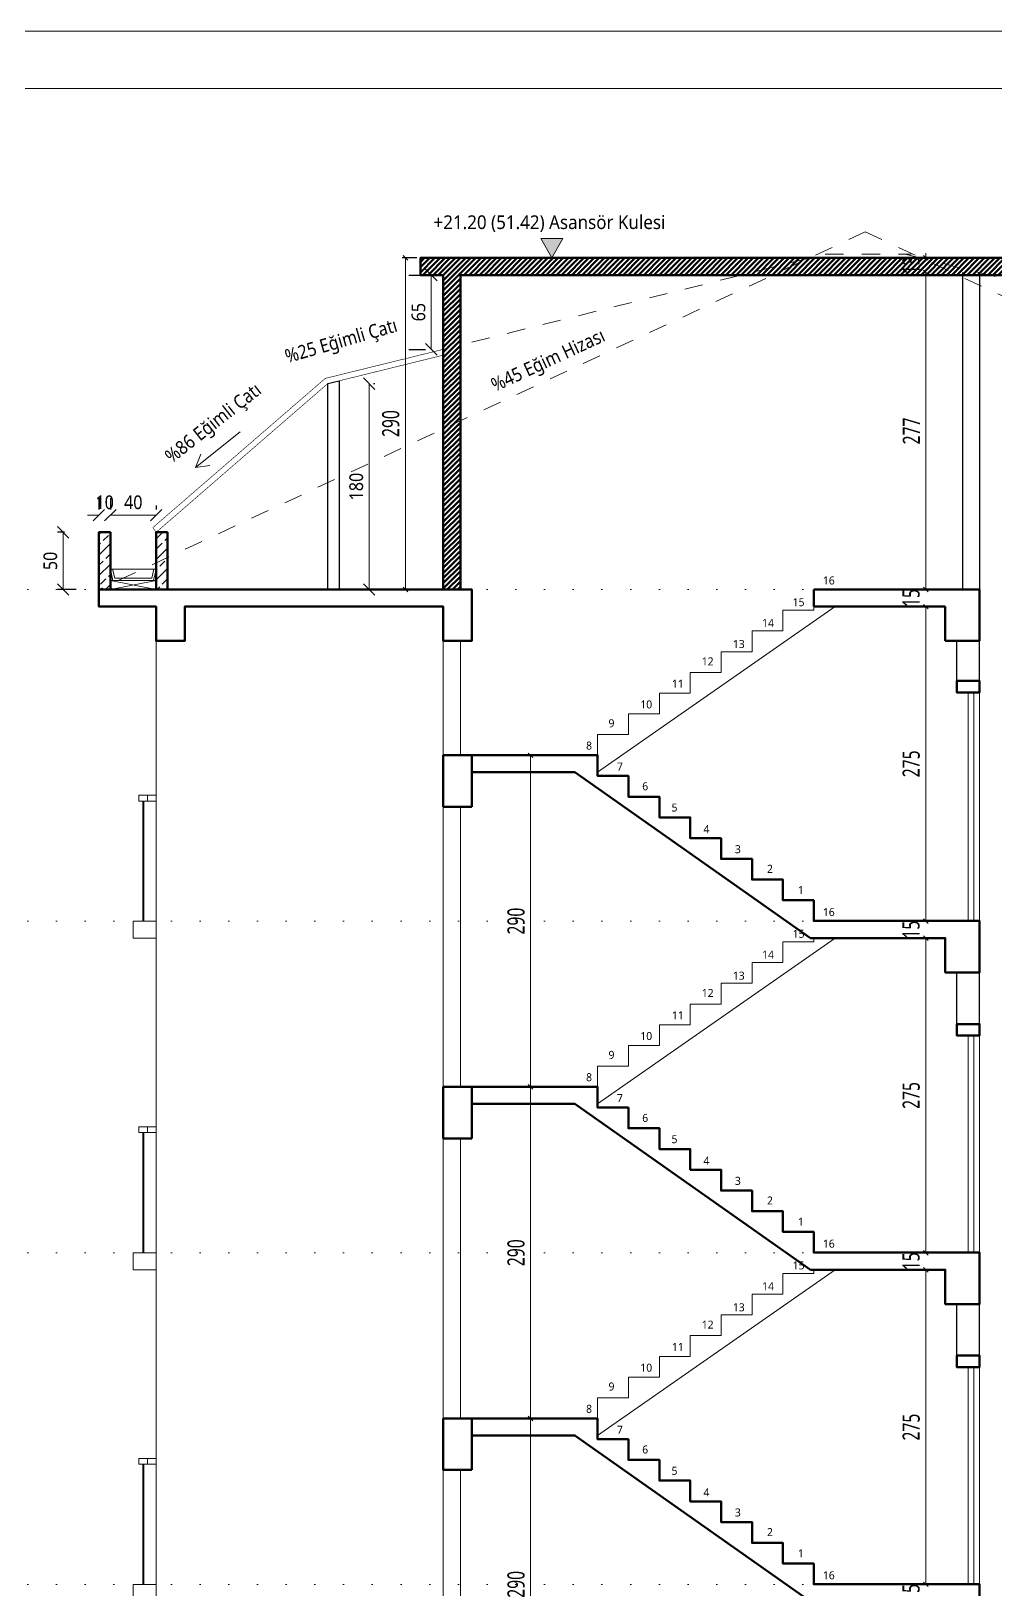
# Model space of a CAD drawing. Header units: metres. Extents: x 14968 to 56958, y -40276 to -31129.
# Drawn here: x 41961 to 42804, y -35839 to -34476 of the extents above; entities that cross this region are included whole.
import ezdxf
from ezdxf.enums import TextEntityAlignment as Align

# ---------------------------------------------------------------- set-up
doc = ezdxf.new("R2010")
doc.units = ezdxf.units.M
doc.linetypes.add('DOT', pattern=[0.25, 0, -0.25])
doc.linetypes.add('JIS_02_1.2', pattern=[64.008, 32.004, -32.004])
doc.layers.get('0').update_dxf_attribs({"lineweight": 13})
doc.layers.get('Defpoints').update_dxf_attribs({"lineweight": 9})
for name, color, linetype, lineweight in [('A ANTET', 7, 'Continuous', 13), ('A DUVAR', 7, 'Continuous', 25), ('A KAPI', 11, 'Continuous', 13), ('A KESİT BETONARME', 1, 'Continuous', 50), ('A KESİT MERDİVEN', 1, 'Continuous', 50), ('A KOLON TARAMA', 1, 'Continuous', 15), ('A KORKULUK', 87, 'Continuous', 9), ('A KOT KESİT', 51, 'Continuous', 15), ('A MERDİVEN', 3, 'Continuous', 13), ('A MERDİVEN BASAMAK', 3, 'Continuous', 13), ('A TEFRİŞ', 252, 'Continuous', 13), ('A YAZI', 7, 'Continuous', 13), ('A YAZI VAZ', 7, 'Continuous', 13), ('A ÇATI', 11, 'Continuous', 9), ('A ÖLÇÜ İÇ', 31, 'Continuous', 13), ('A ÖLÇÜ KESİT', 31, 'Continuous', 9), ('M015', 8, 'Continuous', 13)]:
    doc.layers.add(name, color=color, linetype=linetype, lineweight=lineweight)
doc.layers.add('A KESİT DUVAR GÖRÜNÜŞ', color=7, linetype='Continuous', lineweight=9, true_color=0x848484)
doc.layers.add('A KOT KESİT KAT HİZASI', color=7, linetype='DOT', lineweight=15, true_color=0xffff7f)
doc.styles.add('HİB GENISO .9', font='GENISO.ttf', dxfattribs={"width": 0.9})
doc.styles.add('HİB Segoe Semilight .7', font='segoeuisl.ttf', dxfattribs={"width": 0.7})
doc.styles.add('HİB Segoe Semilight .95', font='segoeuisl.ttf', dxfattribs={"width": 0.9})
doc.dimstyles.new('HİB', dxfattribs={"dimtxt": 12, "dimasz": 18, "dimexe": 5, "dimexo": 30, "dimgap": 5, "dimtad": 1, "dimdec": 0, "dimzin": 0, "dimdsep": 46, "dimtxsty": 'HİB GENISO .9', "dimblk": 'CLOSEDBLANK', "dimtsz": 5, "dimcen": 0.09, "dimclrd": 256, "dimclre": 256, "dimclrt": 256, "dimadec": 0, "dimazin": 0, "dimtfac": 1, "dimtdec": 4, "dimtix": 1, "dimtofl": 0, "dimtmove": 0, "dimatfit": 3, "dimfxl": 30, "dimfxlon": 1, "dimtvp": 1, "dimtolj": 1, "dimtzin": 0, "dimlwd": -1, "dimlwe": -3, "dimarcsym": 0})
doc.dimstyles.new('HİB İÇ', dxfattribs={"dimtxt": 15, "dimasz": 18, "dimexe": 3, "dimexo": 10, "dimgap": 5, "dimtad": 1, "dimdec": 0, "dimzin": 0, "dimdsep": 46, "dimtxsty": 'HİB Segoe Semilight .7', "dimblk": 'NONE', "dimblk1": 'NONE', "dimblk2": 'NONE', "dimtsz": 2, "dimcen": 0.09, "dimclrd": 256, "dimclre": 256, "dimclrt": 256, "dimadec": 0, "dimazin": 0, "dimtfac": 1, "dimtdec": 4, "dimtix": 1, "dimtofl": 0, "dimtmove": 0, "dimatfit": 3, "dimfxl": 10, "dimfxlon": 1, "dimtvp": 1, "dimtolj": 1, "dimtzin": 0, "dimlwd": -1, "dimlwe": -3, "dimarcsym": 0})

# ---------------------------------------------------------------- blocks, each defined once
blk = doc.blocks.new('*D340')
at = {"layer": 'A ÖLÇÜ KESİT', "lineweight": -3, "ltscale": 0.5, "transparency": 16777216}
for p, q in [((42029.9, -34884.1), (42029.9, -34894.1)), ((42069.9, -34890.6), (42069.9, -34894.1))]:
    blk.add_line(p, q, dxfattribs=at)
at = {"layer": 'A ÖLÇÜ KESİT', "ltscale": 0.5, "transparency": 16777216}
for p, q in [((42034.9, -34894.1), (42024.9, -34904.1)), ((42029.9, -34899.1), (42069.9, -34899.1)), ((42064.9, -34904.1), (42074.9, -34894.1))]:
    blk.add_line(p, q, dxfattribs=at)
at = {"layer": 'Defpoints', "color": 0, "transparency": 16777216}
for p in [(42069.9, -34899.1), (42029.9, -34914.1), (42069.9, -34920.6)]:
    blk.add_point(p, dxfattribs=at)
at = {"layer": 'A ÖLÇÜ KESİT', "ltscale": 0.5, "transparency": 16777216, "insert": (42049.9, -34887.9), "char_height": 12, "attachment_point": 5, "style": 'HİB Segoe Semilight .95'}
blk.add_mtext('\\A1;40', dxfattribs=at)
blk = doc.blocks.new('_ClosedBlank')
at = {"color": 0, "linetype": 'ByBlock', "lineweight": -2}
for p, q in [((-1, 0.166667), (0, 0)), ((-1, 0.166667), (-1, -0.166667)), ((0, 0), (-1, -0.166667))]:
    blk.add_line(p, q, dxfattribs=at)
blk = doc.blocks.new('*D339')
at = {"layer": 'A ÖLÇÜ KESİT', "lineweight": -3, "ltscale": 0.5, "transparency": 16777216}
for p, q in [((42019.9, -34884.1), (42019.9, -34894.1)), ((42029.9, -34884.1), (42029.9, -34894.1))]:
    blk.add_line(p, q, dxfattribs=at)
at = {"layer": 'A ÖLÇÜ KESİT', "ltscale": 0.5, "transparency": 16777216}
for p, q in [((42019.9, -34899.1), (42009.9, -34899.1)), ((42014.9, -34904.1), (42024.9, -34894.1)), ((42034.9, -34894.1), (42024.9, -34904.1)), ((42029.9, -34899.1), (42039.9, -34899.1))]:
    blk.add_line(p, q, dxfattribs=at)
at = {"layer": 'Defpoints', "color": 0, "transparency": 16777216}
for p in [(42029.9, -34899.1), (42019.9, -34914.1), (42029.9, -34914.1)]:
    blk.add_point(p, dxfattribs=at)
at = {"layer": 'A ÖLÇÜ KESİT', "ltscale": 0.5, "transparency": 16777216, "insert": (42024.9, -34887.9), "char_height": 12, "attachment_point": 5, "style": 'HİB Segoe Semilight .95'}
blk.add_mtext('\\A1;10', dxfattribs=at)
blk = doc.blocks.new('*D338')
at = {"layer": 'A ÖLÇÜ KESİT', "ltscale": 0.5, "transparency": 16777216}
for p, q in [((41993.6, -34919.1), (41983.6, -34909.1)), ((41988.6, -34914.1), (41988.6, -34964.1)), ((41983.6, -34959.1), (41993.6, -34969.1))]:
    blk.add_line(p, q, dxfattribs=at)
at = {"layer": 'A ÖLÇÜ KESİT', "lineweight": -3, "ltscale": 0.5, "transparency": 16777216}
for p, q in [((41989.9, -34914.1), (41983.6, -34914.1)), ((41999.9, -34964.1), (41983.6, -34964.1))]:
    blk.add_line(p, q, dxfattribs=at)
at = {"layer": 'Defpoints', "color": 0, "transparency": 16777216}
for p in [(42019.9, -34914.1), (41988.6, -34964.1), (42029.9, -34964.1)]:
    blk.add_point(p, dxfattribs=at)
at = {"layer": 'A ÖLÇÜ KESİT', "ltscale": 0.5, "transparency": 16777216, "insert": (41977.4, -34939.1), "char_height": 12, "attachment_point": 5, "rotation": 90, "style": 'HİB Segoe Semilight .95'}
blk.add_mtext('\\A1;50', dxfattribs=at)
blk = doc.blocks.new('*D769')
at = {"layer": 'A ÖLÇÜ KESİT', "lineweight": -3, "ltscale": 0.5}
for p, q in [((42297.9, -34674), (42284.9, -34674)), ((42291.7, -34964.1), (42284.9, -34964.1))]:
    blk.add_line(p, q, dxfattribs=at)
at = {"layer": 'A ÖLÇÜ KESİT', "ltscale": 0.5}
for p, q in [((42289.9, -34676), (42285.9, -34672)), ((42287.9, -34964.1), (42287.9, -34674)), ((42285.9, -34962.1), (42289.9, -34966.1))]:
    blk.add_line(p, q, dxfattribs=at)
at = {"layer": 'Defpoints', "color": 0}
for p in [(42287.9, -34674), (42337.1, -34674), (42301.7, -34964.1)]:
    blk.add_point(p, dxfattribs=at)
at = {"layer": 'A ÖLÇÜ KESİT', "ltscale": 0.5, "insert": (42275.1, -34819), "char_height": 15, "attachment_point": 5, "rotation": 90, "style": 'HİB Segoe Semilight .7'}
blk.add_mtext('\\A1;290', dxfattribs=at)
blk = doc.blocks.new('_None')
blk = doc.blocks.new('*D337')
at = {"layer": 'A ÖLÇÜ KESİT', "ltscale": 0.5, "transparency": 16777216}
for p, q in [((42261.1, -34789.1), (42251.1, -34779.1)), ((42256.1, -34784.1), (42256.1, -34964.1)), ((42251.1, -34959.1), (42261.1, -34969.1))]:
    blk.add_line(p, q, dxfattribs=at)
at = {"layer": 'A ÖLÇÜ KESİT', "lineweight": -3, "ltscale": 0.5, "transparency": 16777216}
for p, q in [((42259.9, -34784.1), (42261.1, -34784.1)), ((42259.9, -34964.1), (42261.1, -34964.1))]:
    blk.add_line(p, q, dxfattribs=at)
at = {"layer": 'Defpoints', "color": 0, "transparency": 16777216}
for p in [(42229.9, -34784.1), (42229.9, -34964.1), (42256.1, -34964.1)]:
    blk.add_point(p, dxfattribs=at)
at = {"layer": 'A ÖLÇÜ KESİT', "ltscale": 0.5, "transparency": 16777216, "insert": (42244.9, -34874.1), "char_height": 12, "attachment_point": 5, "rotation": 90, "style": 'HİB Segoe Semilight .95'}
blk.add_mtext('\\A1;180', dxfattribs=at)
blk = doc.blocks.new('KOT KESİT')
at = {"layer": 'A KOT KESİT', "transparency": 33554687}
h = blk.add_hatch(color=256, dxfattribs=at)
h.dxf.hatch_style = 1
h.paths.add_polyline_path([(9.7, 16.9), (-9.7, 16.9), (0, 0)])
at = {"layer": 'A KOT KESİT'}
blk.add_line((0, 0), (46.1, 0), dxfattribs=at)
blk.add_lwpolyline([(9.7, 16.9), (-9.7, 16.9), (0, 0)], close=True, dxfattribs=at)
at = {"layer": 'A KOT KESİT', "ltscale": 100, "transparency": 33554687, "style": 'HİB Segoe Semilight .95', "width": 0.95}
blk.add_attdef('YAZI', text='', height=12, dxfattribs=at).set_placement((-2.1, 25.2), align=Align.CENTER)
blk = doc.blocks.new('*D1893')
at = {"layer": 'A ÖLÇÜ KESİT', "lineweight": -3, "ltscale": 0.5}
for p, q in [((42290.9, -34689.1), (42305.5, -34689.1)), ((42290.9, -34754.1), (42305.5, -34754.1))]:
    blk.add_line(p, q, dxfattribs=at)
at = {"layer": 'A ÖLÇÜ KESİT', "ltscale": 0.5}
for p, q in [((42315.5, -34694.1), (42305.5, -34684.1)), ((42310.5, -34689.1), (42310.5, -34754.1)), ((42305.5, -34749.1), (42315.5, -34759.1))]:
    blk.add_line(p, q, dxfattribs=at)
at = {"layer": 'Defpoints', "color": 0}
for p in [(42320.9, -34689.1), (42310.5, -34754.1), (42320.9, -34754.1)]:
    blk.add_point(p, dxfattribs=at)
at = {"layer": 'A ÖLÇÜ KESİT', "ltscale": 0.5, "insert": (42299.3, -34721.6), "char_height": 12, "attachment_point": 5, "rotation": 90, "style": 'HİB Segoe Semilight .95'}
blk.add_mtext('\\A1;65', dxfattribs=at)
blk = doc.blocks.new('*D2854')
at = {"layer": 'A ÖLÇÜ İÇ', "ltscale": 0.5}
for p, q in [((42399.3, -35691.1), (42395.3, -35687.1)), ((42397.3, -35979.1), (42397.3, -35689.1)), ((42395.3, -35977.1), (42399.3, -35981.1))]:
    blk.add_line(p, q, dxfattribs=at)
at = {"layer": 'A ÖLÇÜ İÇ', "lineweight": -3, "ltscale": 0.5}
for p, q in [((42395.7, -35689.1), (42400.3, -35689.1)), ((42390.5, -35979.1), (42400.3, -35979.1))]:
    blk.add_line(p, q, dxfattribs=at)
at = {"layer": 'Defpoints', "color": 0}
for p in [(42385.7, -35689.1), (42397.3, -35689.1), (42380.5, -35979.1)]:
    blk.add_point(p, dxfattribs=at)
at = {"layer": 'A ÖLÇÜ İÇ', "ltscale": 0.5, "insert": (42384.6, -35834.1), "char_height": 15, "attachment_point": 5, "rotation": 90, "style": 'HİB Segoe Semilight .7'}
blk.add_mtext('\\A1;290', dxfattribs=at)
blk = doc.blocks.new('*D2855')
at = {"layer": 'A ÖLÇÜ İÇ', "ltscale": 0.5}
for p, q in [((42399.3, -35401), (42395.3, -35397)), ((42397.3, -35689.1), (42397.3, -35399)), ((42395.3, -35687.1), (42399.3, -35691.1))]:
    blk.add_line(p, q, dxfattribs=at)
at = {"layer": 'A ÖLÇÜ İÇ', "lineweight": -3, "ltscale": 0.5}
for p, q in [((42395.2, -35399), (42400.3, -35399)), ((42395.7, -35689.1), (42400.3, -35689.1))]:
    blk.add_line(p, q, dxfattribs=at)
at = {"layer": 'Defpoints', "color": 0}
for p in [(42385.2, -35399), (42397.3, -35399), (42385.7, -35689.1)]:
    blk.add_point(p, dxfattribs=at)
at = {"layer": 'A ÖLÇÜ İÇ', "ltscale": 0.5, "insert": (42384.6, -35544.1), "char_height": 15, "attachment_point": 5, "rotation": 90, "style": 'HİB Segoe Semilight .7'}
blk.add_mtext('\\A1;290', dxfattribs=at)
blk = doc.blocks.new('*D2856')
at = {"layer": 'A ÖLÇÜ İÇ', "ltscale": 0.5}
for p, q in [((42399.3, -35111.1), (42395.3, -35107.1)), ((42397.3, -35399), (42397.3, -35109.1)), ((42395.3, -35397), (42399.3, -35401))]:
    blk.add_line(p, q, dxfattribs=at)
at = {"layer": 'A ÖLÇÜ İÇ', "lineweight": -3, "ltscale": 0.5}
for p, q in [((42407.3, -35109.1), (42400.3, -35109.1)), ((42395.2, -35399), (42400.3, -35399))]:
    blk.add_line(p, q, dxfattribs=at)
at = {"layer": 'Defpoints', "color": 0}
for p in [(42397.3, -35109.1), (42397.3, -35109.1), (42385.2, -35399)]:
    blk.add_point(p, dxfattribs=at)
at = {"layer": 'A ÖLÇÜ İÇ', "ltscale": 0.5, "insert": (42384.6, -35254.1), "char_height": 15, "attachment_point": 5, "rotation": 90, "style": 'HİB Segoe Semilight .7'}
blk.add_mtext('\\A1;290', dxfattribs=at)
blk = doc.blocks.new('*D2895')
at = {"layer": 'A ÖLÇÜ İÇ', "lineweight": -3, "ltscale": 0.5}
for p, q in [((42738.8, -35834.1), (42745.8, -35834.1)), ((42738, -35849.1), (42745.8, -35849.1))]:
    blk.add_line(p, q, dxfattribs=at)
at = {"layer": 'A ÖLÇÜ İÇ', "ltscale": 0.5}
for p, q in [((42740.8, -35832.1), (42744.8, -35836.1)), ((42742.8, -35834.1), (42742.8, -35830.1)), ((42744.8, -35851.1), (42740.8, -35847.1)), ((42742.8, -35849.1), (42742.8, -35853.1))]:
    blk.add_line(p, q, dxfattribs=at)
at = {"layer": 'Defpoints', "color": 0}
for p in [(42728.8, -35834.1), (42742.8, -35834.1), (42728, -35849.1)]:
    blk.add_point(p, dxfattribs=at)
at = {"layer": 'A ÖLÇÜ İÇ', "ltscale": 0.5, "insert": (42730, -35841.6), "char_height": 15, "attachment_point": 5, "rotation": 90, "style": 'HİB Segoe Semilight .7'}
blk.add_mtext('\\A1;15', dxfattribs=at)
blk = doc.blocks.new('*D2896')
at = {"layer": 'A ÖLÇÜ İÇ', "lineweight": -3, "ltscale": 0.5}
for p, q in [((42740.2, -35559), (42745.8, -35559)), ((42738.8, -35834.1), (42745.8, -35834.1))]:
    blk.add_line(p, q, dxfattribs=at)
at = {"layer": 'A ÖLÇÜ İÇ', "ltscale": 0.5}
for p, q in [((42744.8, -35561), (42740.8, -35557)), ((42742.8, -35834.1), (42742.8, -35559)), ((42740.8, -35832.1), (42744.8, -35836.1))]:
    blk.add_line(p, q, dxfattribs=at)
at = {"layer": 'Defpoints', "color": 0}
for p in [(42730.2, -35559), (42742.8, -35559), (42728.8, -35834.1)]:
    blk.add_point(p, dxfattribs=at)
at = {"layer": 'A ÖLÇÜ İÇ', "ltscale": 0.5, "insert": (42730.1, -35696.6), "char_height": 15, "attachment_point": 5, "rotation": 90, "style": 'HİB Segoe Semilight .7'}
blk.add_mtext('\\A1;275', dxfattribs=at)
blk = doc.blocks.new('*D2897')
at = {"layer": 'A ÖLÇÜ İÇ', "ltscale": 0.5}
for p, q in [((42740.8, -35542.1), (42744.8, -35546.1)), ((42742.8, -35544.1), (42742.8, -35540.1)), ((42744.8, -35561), (42740.8, -35557)), ((42742.8, -35559), (42742.8, -35563))]:
    blk.add_line(p, q, dxfattribs=at)
at = {"layer": 'A ÖLÇÜ İÇ', "lineweight": -3, "ltscale": 0.5}
for p, q in [((42742.8, -35544.1), (42745.8, -35544.1)), ((42740.2, -35559), (42745.8, -35559))]:
    blk.add_line(p, q, dxfattribs=at)
at = {"layer": 'Defpoints', "color": 0}
for p in [(42732.8, -35544.1), (42742.8, -35544.1), (42730.2, -35559)]:
    blk.add_point(p, dxfattribs=at)
at = {"layer": 'A ÖLÇÜ İÇ', "ltscale": 0.5, "insert": (42730, -35551.6), "char_height": 15, "attachment_point": 5, "rotation": 90, "style": 'HİB Segoe Semilight .7'}
blk.add_mtext('\\A1;15', dxfattribs=at)
blk = doc.blocks.new('*D2898')
at = {"layer": 'A ÖLÇÜ İÇ', "ltscale": 0.5}
for p, q in [((42744.8, -35271.1), (42740.8, -35267.1)), ((42742.8, -35544.1), (42742.8, -35269.1)), ((42740.8, -35542.1), (42744.8, -35546.1))]:
    blk.add_line(p, q, dxfattribs=at)
at = {"layer": 'A ÖLÇÜ İÇ', "lineweight": -3, "ltscale": 0.5}
for p, q in [((42741.9, -35269.1), (42745.8, -35269.1)), ((42742.8, -35544.1), (42745.8, -35544.1))]:
    blk.add_line(p, q, dxfattribs=at)
at = {"layer": 'Defpoints', "color": 0}
for p in [(42731.9, -35269.1), (42742.8, -35269.1), (42732.8, -35544.1)]:
    blk.add_point(p, dxfattribs=at)
at = {"layer": 'A ÖLÇÜ İÇ', "ltscale": 0.5, "insert": (42730.1, -35406.6), "char_height": 15, "attachment_point": 5, "rotation": 90, "style": 'HİB Segoe Semilight .7'}
blk.add_mtext('\\A1;275', dxfattribs=at)
blk = doc.blocks.new('*D2899')
at = {"layer": 'A ÖLÇÜ İÇ', "ltscale": 0.5}
for p, q in [((42740.8, -35252.1), (42744.8, -35256.1)), ((42742.8, -35254.1), (42742.8, -35250.1)), ((42744.8, -35271.1), (42740.8, -35267.1)), ((42742.8, -35269.1), (42742.8, -35273.1))]:
    blk.add_line(p, q, dxfattribs=at)
at = {"layer": 'A ÖLÇÜ İÇ', "lineweight": -3, "ltscale": 0.5}
for p, q in [((42752.8, -35254.1), (42745.8, -35254.1)), ((42741.9, -35269.1), (42745.8, -35269.1))]:
    blk.add_line(p, q, dxfattribs=at)
at = {"layer": 'Defpoints', "color": 0}
for p in [(42742.8, -35254.1), (42742.8, -35254.1), (42731.9, -35269.1)]:
    blk.add_point(p, dxfattribs=at)
at = {"layer": 'A ÖLÇÜ İÇ', "ltscale": 0.5, "insert": (42730, -35261.6), "char_height": 15, "attachment_point": 5, "rotation": 90, "style": 'HİB Segoe Semilight .7'}
blk.add_mtext('\\A1;15', dxfattribs=at)
blk = doc.blocks.new('*D2900')
at = {"layer": 'A ÖLÇÜ İÇ', "lineweight": -3, "ltscale": 0.5}
for p, q in [((42732.8, -34979.1), (42739.8, -34979.1)), ((42732.8, -35254.1), (42739.8, -35254.1))]:
    blk.add_line(p, q, dxfattribs=at)
at = {"layer": 'A ÖLÇÜ İÇ', "ltscale": 0.5}
for p, q in [((42744.8, -34981.1), (42740.8, -34977.1)), ((42742.8, -35254.1), (42742.8, -34979.1)), ((42740.8, -35252.1), (42744.8, -35256.1))]:
    blk.add_line(p, q, dxfattribs=at)
at = {"layer": 'Defpoints', "color": 0}
for p in [(42742.8, -34979.1), (42742.8, -34979.1), (42742.8, -35254.1)]:
    blk.add_point(p, dxfattribs=at)
at = {"layer": 'A ÖLÇÜ İÇ', "ltscale": 0.5, "insert": (42730.1, -35116.6), "char_height": 15, "attachment_point": 5, "rotation": 90, "style": 'HİB Segoe Semilight .7'}
blk.add_mtext('\\A1;275', dxfattribs=at)
blk = doc.blocks.new('*D2901')
at = {"layer": 'A ÖLÇÜ İÇ', "ltscale": 0.5}
for p, q in [((42742.8, -34964.1), (42742.8, -34960.1)), ((42740.8, -34962.1), (42744.8, -34966.1)), ((42744.8, -34981.1), (42740.8, -34977.1)), ((42742.8, -34979.1), (42742.8, -34983.1))]:
    blk.add_line(p, q, dxfattribs=at)
at = {"layer": 'A ÖLÇÜ İÇ', "lineweight": -3, "ltscale": 0.5}
for p, q in [((42732.8, -34964.1), (42739.8, -34964.1)), ((42732.8, -34979.1), (42739.8, -34979.1))]:
    blk.add_line(p, q, dxfattribs=at)
at = {"layer": 'Defpoints', "color": 0}
for p in [(42742.8, -34964.1), (42742.8, -34964.1), (42742.8, -34979.1)]:
    blk.add_point(p, dxfattribs=at)
at = {"layer": 'A ÖLÇÜ İÇ', "ltscale": 0.5, "insert": (42730, -34971.6), "char_height": 15, "attachment_point": 5, "rotation": 90, "style": 'HİB Segoe Semilight .7'}
blk.add_mtext('\\A1;15', dxfattribs=at)
blk = doc.blocks.new('*D2902')
at = {"layer": 'A ÖLÇÜ İÇ', "ltscale": 0.5}
for p, q in [((42744.8, -34688.9), (42740.8, -34684.9)), ((42742.8, -34964.1), (42742.8, -34686.9)), ((42740.8, -34962.1), (42744.8, -34966.1))]:
    blk.add_line(p, q, dxfattribs=at)
at = {"layer": 'A ÖLÇÜ İÇ', "lineweight": -3, "ltscale": 0.5}
for p, q in [((42746.1, -34686.9), (42745.8, -34686.9)), ((42732.8, -34964.1), (42739.8, -34964.1))]:
    blk.add_line(p, q, dxfattribs=at)
at = {"layer": 'Defpoints', "color": 0}
for p in [(42736.1, -34686.9), (42742.8, -34686.9), (42742.8, -34964.1)]:
    blk.add_point(p, dxfattribs=at)
at = {"layer": 'A ÖLÇÜ İÇ', "ltscale": 0.5, "insert": (42730.2, -34825.5), "char_height": 15, "attachment_point": 5, "rotation": 90, "style": 'HİB Segoe Semilight .7'}
blk.add_mtext('\\A1;277', dxfattribs=at)
blk = doc.blocks.new('*D2903')
at = {"layer": 'A ÖLÇÜ İÇ', "ltscale": 0.5}
for p, q in [((42740.8, -34672.1), (42744.8, -34676.1)), ((42742.8, -34674.1), (42742.8, -34670.1)), ((42744.8, -34688.9), (42740.8, -34684.9)), ((42742.8, -34686.9), (42742.8, -34690.9))]:
    blk.add_line(p, q, dxfattribs=at)
at = {"layer": 'A ÖLÇÜ İÇ', "lineweight": -3, "ltscale": 0.5}
for p, q in [((42748.1, -34674.1), (42745.8, -34674.1)), ((42746.1, -34686.9), (42745.8, -34686.9))]:
    blk.add_line(p, q, dxfattribs=at)
at = {"layer": 'Defpoints', "color": 0}
for p in [(42738.1, -34674.1), (42742.8, -34674.1), (42736.1, -34686.9)]:
    blk.add_point(p, dxfattribs=at)
at = {"layer": 'A ÖLÇÜ İÇ', "ltscale": 0.5, "insert": (42730, -34680.5), "char_height": 15, "attachment_point": 5, "rotation": 90, "style": 'HİB Segoe Semilight .7'}
blk.add_mtext('\\A1;13', dxfattribs=at)

msp = doc.modelspace()

# ---------------------------------------------------------------- hatches: boundary and pattern name
at = {"layer": 'A KESİT MERDİVEN', "ltscale": 0.5, "transparency": 33554687}
h = msp.add_hatch(dxfattribs=at)
h.set_pattern_fill('ANSI31', color=256)
h.paths.add_polyline_path([(43014.9, -34686.9), (43034.8, -34686.9), (43034.8, -34674.1), (42300.9, -34674.1), (42300.9, -34689.1), (42320.9, -34689.1), (42320.9, -34964.1), (42335.9, -34964.1), (42335.9, -34689.1), (42999.9, -34689.1), (42999.9, -34964.1), (43014.9, -34964.1)])
h.paths.add_polyline_path([(43014.9, -35254.1), (43014.9, -35009.1), (42989.9, -35009.1), (42989.9, -35254.1)])
h.paths.add_polyline_path([(43014.9, -35544.1), (43014.9, -35299.1), (42989.9, -35299.1), (42989.9, -35544.1)])
h.paths.add_polyline_path([(43014.9, -35834.1), (43014.9, -35589.1), (42989.9, -35589.1), (42989.9, -35834.1)])
h.paths.add_polyline_path([(43014.9, -36124.1), (43014.9, -35879.1), (42989.9, -35879.1), (42989.9, -36124.1)])
h.paths.add_polyline_path([(43014.9, -36414.1), (43014.9, -36169.1), (42989.9, -36169.1), (42989.9, -36414.1)])
h.paths.add_polyline_path([(42989.9, -36751.1), (42989.9, -37071.1), (43014.9, -37071.1), (43014.9, -36751.1)])
h.paths.add_polyline_path([(43014.9, -36704.1), (43014.9, -36459.1), (42989.9, -36459.1), (42989.9, -36704.1)])
h.paths.add_polyline_path([(43229.9, -36751.1), (43205, -36751.1), (43205, -37071.1), (43230, -37071.1), (43230, -36751.1)])
h.paths.add_polyline_path([(42320.9, -36809.1), (42320.9, -37071.1), (42345.9, -37071.1), (42345.9, -36809.1)])
at = {"layer": 'A KOLON TARAMA', "ltscale": 100, "transparency": 33554687}
h = msp.add_hatch(dxfattribs=at)
h.set_pattern_fill('ANSI33-METRIC', color=256, scale=2)
h.set_pattern_definition([(45, (110.525, -5450.29), (-8.980256, 8.980256), []), (45, (119.505, -5450.29), (-8.980256, 8.980256), [6.35, -3.175])])
h.paths.add_polyline_path([(42029.9, -34914.1), (42029.9, -34964.1), (42019.9, -34964.1), (42019.9, -34914.1)])
h.paths.add_polyline_path([(42079.9, -34914.1), (42079.9, -34964.1), (42069.9, -34964.1), (42069.9, -34914.1)])

# ---------------------------------------------------------------- linework, layer by layer
at = {"ltscale": 0.5}
for p, q in [((42320.9, -35109.1), (42320.9, -35009.1)), ((42335.9, -35109.1), (42335.9, -35009.1)), ((42320.9, -35399.1), (42320.9, -35154.1)), ((42335.9, -35399.1), (42335.9, -35154.1)), ((42320.9, -35689.1), (42320.9, -35444.1)), ((42335.9, -35689.1), (42335.9, -35444.1)), ((42320.9, -35979.1), (42320.9, -35734.1)), ((42335.9, -35979.1), (42335.9, -35734.1))]:
    msp.add_line(p, q, dxfattribs=at)
at = {"layer": 'A ANTET'}
msp.add_lwpolyline([(28638.9, -34475.9), (56958.3, -34475.9), (56958.3, -37375.9), (28638.9, -37375.9)], close=True, dxfattribs=at)
at = {"layer": 'A DUVAR', "ltscale": 0.5}
for p, q in [((42774.9, -34686.9), (42774.9, -34964.1)), ((42789.9, -34686.9), (42789.9, -34964.1)), ((42769.9, -35044.1), (42769.9, -35009.1)), ((42789.9, -35044.1), (42789.9, -35009.1)), ((42769.9, -35344.1), (42769.9, -35299.1)), ((42789.9, -35344.1), (42789.9, -35299.1)), ((42769.9, -35634.1), (42769.9, -35589.1)), ((42789.9, -35634.1), (42789.9, -35589.1))]:
    msp.add_line(p, q, dxfattribs=at)
at = {"layer": 'A DUVAR'}
msp.add_lwpolyline([(42229.9, -34781.6), (42229.9, -34964.1), (42219.9, -34964.1), (42219.9, -34784.1)], close=True, dxfattribs=at)
at = {"layer": 'A KAPI', "ltscale": 0.5}
for p, q in [((42779.9, -35054.1), (42779.9, -35254.1)), ((42784.9, -35054.1), (42784.9, -35254.1)), ((42789.9, -35054.1), (42789.9, -35254.1)), ((42779.9, -35354.1), (42779.9, -35544.1)), ((42784.9, -35354.1), (42784.9, -35544.1)), ((42789.9, -35354.1), (42789.9, -35544.1)), ((42779.9, -35644.1), (42779.9, -35834.1)), ((42784.9, -35644.1), (42784.9, -35834.1)), ((42789.9, -35644.1), (42789.9, -35834.1))]:
    msp.add_line(p, q, dxfattribs=at)
at = {"layer": 'A KESİT BETONARME', "ltscale": 0.5}
msp.add_lwpolyline([(43014.9, -34686.9), (43014.9, -34814.1), (43014.9, -34964.1), (42999.9, -34964.1), (42999.9, -34689.1), (42335.9, -34689.1), (42335.9, -34964.1), (42320.9, -34964.1), (42320.9, -34689.1), (42300.9, -34689.1), (42300.9, -34674.1), (43034.8, -34674.1), (43034.8, -34686.9), (43014.8, -34686.9)], dxfattribs=at)
at = {"layer": 'A KESİT BETONARME'}
for points in [[(42029.9, -34914.1), (42029.9, -34964.1), (42019.9, -34964.1), (42019.9, -34914.1)], [(42079.9, -34914.1), (42079.9, -34964.1), (42069.9, -34964.1), (42069.9, -34914.1)]]:
    msp.add_lwpolyline(points, close=True, dxfattribs=at)
at = {"layer": 'A KESİT BETONARME', "ltscale": 0.5}
for points in [[(42019.9, -34964.1), (42069.9, -34964.1), (42320.9, -34964.1), (42345.9, -34964.1), (42345.9, -35009.1), (42320.9, -35009.1), (42320.9, -34979.1), (42094.9, -34979.1), (42094.9, -35009.1), (42069.9, -35009.1), (42069.9, -34979.1), (42019.9, -34979.1)], [(42345.9, -35154.1), (42320.9, -35154.1), (42320.9, -35109.1), (42345.9, -35109.1)], [(42345.9, -35444.1), (42320.9, -35444.1), (42320.9, -35399.1), (42345.9, -35399.1)], [(42345.9, -35734.1), (42320.9, -35734.1), (42320.9, -35689.1), (42345.9, -35689.1)]]:
    msp.add_lwpolyline(points, close=True, dxfattribs=at)
at = {"layer": 'A KESİT BETONARME', "linetype": 'ByBlock', "ltscale": 100}
for points in [[(42769.9, -35044.1), (42789.9, -35044.1), (42789.9, -35054.1), (42769.9, -35054.1)], [(42769.9, -35344.1), (42789.9, -35344.1), (42789.9, -35354.1), (42769.9, -35354.1)], [(42769.9, -35634.1), (42789.9, -35634.1), (42789.9, -35644.1), (42769.9, -35644.1)]]:
    msp.add_lwpolyline(points, close=True, dxfattribs=at)
at = {"layer": 'A KESİT DUVAR GÖRÜNÜŞ', "ltscale": 0.5}
for p, q in [((42069.9, -35009.1), (42069.9, -36864.1)), ((42049.9, -35254.1), (42049.9, -35269.1)), ((42069.9, -35254.1), (42049.9, -35254.1)), ((42049.9, -35269.1), (42069.9, -35269.1)), ((42049.9, -35544.1), (42049.9, -35559.1)), ((42069.9, -35544.1), (42049.9, -35544.1)), ((42049.9, -35559.1), (42069.9, -35559.1)), ((42049.9, -35834.1), (42049.9, -35849.1)), ((42069.9, -35834.1), (42049.9, -35834.1))]:
    msp.add_line(p, q, dxfattribs=at)
at = {"layer": 'A KESİT MERDİVEN', "ltscale": 0.5}
for p, q in [((42644.9, -34979.1), (42644.9, -34964.1)), ((42789.9, -34964.1), (42644.9, -34964.1)), ((42789.9, -35009.1), (42789.9, -34964.1)), ((42644.9, -34979.1), (42759.9, -34979.1)), ((42759.9, -34979.1), (42759.9, -35009.1)), ((42759.9, -35009.1), (42789.9, -35009.1))]:
    msp.add_line(p, q, dxfattribs=at)
for points in [[(42345.9, -35109.1), (42345.9, -35123.9), (42436.1, -35123.9), (42642.1, -35269), (42759.9, -35269), (42759.9, -35299), (42789.9, -35299), (42789.9, -35254), (42644.9, -35254), (42644.9, -35235.9), (42617.9, -35235.9), (42617.9, -35217.8), (42590.9, -35217.8), (42590.9, -35199.7), (42563.9, -35199.7), (42563.9, -35181.6), (42536.9, -35181.6), (42536.9, -35163.4), (42509.9, -35163.4), (42509.9, -35145.3), (42482.9, -35145.3), (42482.9, -35127.2), (42455.9, -35127.2), (42455.9, -35109.1)], [(42345.9, -35399.1), (42345.9, -35413.9), (42436.1, -35413.9), (42642.1, -35559), (42759.9, -35559), (42759.9, -35589), (42789.9, -35589), (42789.9, -35544), (42644.9, -35544), (42644.9, -35525.9), (42617.9, -35525.9), (42617.9, -35507.8), (42590.9, -35507.8), (42590.9, -35489.7), (42563.9, -35489.7), (42563.9, -35471.6), (42536.9, -35471.6), (42536.9, -35453.4), (42509.9, -35453.4), (42509.9, -35435.3), (42482.9, -35435.3), (42482.9, -35417.2), (42455.9, -35417.2), (42455.9, -35399.1)], [(42345.9, -35689.1), (42345.9, -35703.9), (42436.1, -35703.9), (42642.1, -35849), (42759.9, -35849), (42759.9, -35879), (42789.9, -35879), (42789.9, -35834), (42644.9, -35834), (42644.9, -35815.9), (42617.9, -35815.9), (42617.9, -35797.8), (42590.9, -35797.8), (42590.9, -35779.7), (42563.9, -35779.7), (42563.9, -35761.6), (42536.9, -35761.6), (42536.9, -35743.4), (42509.9, -35743.4), (42509.9, -35725.3), (42482.9, -35725.3), (42482.9, -35707.2), (42455.9, -35707.2), (42455.9, -35689.1)]]:
    msp.add_lwpolyline(points, close=True, dxfattribs=at)
at = {"layer": 'A KORKULUK', "ltscale": 0.5}
for p, q in [((42062.4, -35144.1), (42069.9, -35144.1)), ((42062.4, -35149.1), (42069.9, -35149.1)), ((42062.4, -35434.1), (42069.9, -35434.1)), ((42062.4, -35439.1), (42069.9, -35439.1)), ((42062.4, -35724.1), (42069.9, -35724.1)), ((42062.4, -35729.1), (42069.9, -35729.1))]:
    msp.add_line(p, q, dxfattribs=at)
for points in [[(42054.9, -35144.1), (42062.4, -35144.1), (42062.4, -35149.1), (42054.9, -35149.1)], [(42058.2, -35149.1), (42058.2, -35254.1), (42059.2, -35254.1), (42059.2, -35149.1)], [(42054.9, -35434.1), (42062.4, -35434.1), (42062.4, -35439.1), (42054.9, -35439.1)], [(42058.2, -35439.1), (42058.2, -35544.1), (42059.2, -35544.1), (42059.2, -35439.1)], [(42054.9, -35724.1), (42062.4, -35724.1), (42062.4, -35729.1), (42054.9, -35729.1)], [(42058.2, -35729.1), (42058.2, -35834.1), (42059.2, -35834.1), (42059.2, -35729.1)]]:
    msp.add_lwpolyline(points, close=True, dxfattribs=at)
at = {"layer": 'A KOT KESİT KAT HİZASI', "ltscale": 100}
for p, q in [((41932.6, -34964.1), (43490.3, -34964.1)), ((41932.6, -35254.1), (43490.3, -35254.1)), ((41932.6, -35544.1), (43490.3, -35544.1)), ((41932.6, -35834.1), (43490.3, -35834.1))]:
    msp.add_line(p, q, dxfattribs=at)
at = {"layer": 'A MERDİVEN', "ltscale": 0.5}
for p, q in [((42455.9, -35123.9), (42663.7, -34979.1)), ((42455.9, -35413.9), (42663.7, -35269.1)), ((42455.9, -35703.9), (42663.7, -35559.1))]:
    msp.add_line(p, q, dxfattribs=at)
for points in [[(42455.9, -35109.1), (42455.9, -35091), (42482.9, -35091), (42482.9, -35072.9), (42509.9, -35072.9), (42509.9, -35054.8), (42536.9, -35054.8), (42536.9, -35036.6), (42563.9, -35036.6), (42563.9, -35018.5), (42590.9, -35018.5), (42590.9, -35000.4), (42617.9, -35000.4), (42617.9, -34982.3), (42644.9, -34982.3), (42644.9, -34979.1)], [(42455.9, -35399.1), (42455.9, -35381), (42482.9, -35381), (42482.9, -35362.9), (42509.9, -35362.9), (42509.9, -35344.8), (42536.9, -35344.8), (42536.9, -35326.6), (42563.9, -35326.6), (42563.9, -35308.5), (42590.9, -35308.5), (42590.9, -35290.4), (42617.9, -35290.4), (42617.9, -35272.3), (42644.9, -35272.3), (42644.9, -35269.1)], [(42455.9, -35689.1), (42455.9, -35671), (42482.9, -35671), (42482.9, -35652.9), (42509.9, -35652.9), (42509.9, -35634.8), (42536.9, -35634.8), (42536.9, -35616.6), (42563.9, -35616.6), (42563.9, -35598.5), (42590.9, -35598.5), (42590.9, -35580.4), (42617.9, -35580.4), (42617.9, -35562.3), (42644.9, -35562.3), (42644.9, -35559.1)]]:
    msp.add_lwpolyline(points, dxfattribs=at)
at = {"layer": 'A TEFRİŞ', "color": 252, "linetype": 'JIS_02_1.2', "ltscale": 0.5, "true_color": 0x848484}
for q in [(42019.9, -34964.1), (43359.9, -34964.1)]:
    msp.add_line((42689.9, -34651.4), q, dxfattribs=at)
at = {"layer": 'A TEFRİŞ', "linetype": 'JIS_02_1.2', "ltscale": 0.5}
for p, q in [((42345.9, -34747.9), (42654.9, -34670.8)), ((42654.9, -34670.8), (42729.9, -34670.8)), ((42989.9, -34736.9), (42724.9, -34670.8))]:
    msp.add_line(p, q, dxfattribs=at)
at = {"layer": 'A YAZI VAZ', "ltscale": 0.5}
msp.add_lwpolyline([(41022.9, -34525.9), (43748.2, -34525.9), (43748.2, -37325.9), (41022.9, -37325.9)], close=True, dxfattribs=at)
at = {"layer": 'A ÇATI'}
msp.add_line((42104.4, -34857.5), (42143.4, -34826.2), dxfattribs=at)
msp.add_lwpolyline([(42320.9, -34754.1, 0.5, 0.5, 0), (42217.8, -34779.5, 0.5, 0.5, 0), (42067.1, -34909.9, 0.5, 0.5, 0), (42069.9, -34914.1, 0.5, 0.5, 0), (42219.9, -34784.1, 0.5, 0.5, 0), (42320.9, -34759.2, 0, 0, 0)], format="xyseb", dxfattribs=at)
msp.add_lwpolyline([(42109.1, -34845.9), (42104.4, -34857.5), (42116.8, -34855.8)], dxfattribs=at)
at = {"layer": 'M015'}
for p, q in [((42029.9, -34946.2), (42069.9, -34946.2)), ((42029.9, -34946.7), (42032.1, -34956.3)), ((42031.8, -34946.2), (42033.7, -34954.3)), ((42068, -34946.2), (42066.1, -34954.3)), ((42069.9, -34946.7), (42067.7, -34956.3)), ((42069.9, -34956.3), (42029.9, -34964.1)), ((42029.9, -34956.3), (42069.9, -34964.1)), ((42029.9, -34956.3), (42069.9, -34956.3)), ((42033.7, -34954.3), (42066.1, -34954.3))]:
    msp.add_line(p, q, dxfattribs=at)

# ---------------------------------------------------------------- block references
at = {"layer": 'A KOT KESİT'}
msp.add_blockref('KOT KESİT', (42415.9, -34674.1), dxfattribs=at).add_auto_attribs({'YAZI': '+21.20 (51.42) Asansör Kulesi'})

# ---------------------------------------------------------------- texts
at = {"layer": 'A MERDİVEN BASAMAK', "style": 'HİB Segoe Semilight .95'}
for s, p in [('16', (42652.8, -34959.7)), ('15', (42626.4, -34978.7)), ('14', (42599.7, -34996.9)), ('13', (42574.1, -35015.3)), ('12', (42546.9, -35030.5)), ('11', (42520.8, -35050)), ('10', (42493.2, -35068.1)), ('9', (42465.4, -35084.6)), ('8', (42445.8, -35104.1)), ('7', (42472.8, -35122.4)), ('6', (42494.9, -35139.7)), ('5', (42520.5, -35158.3)), ('4', (42548.4, -35177.2)), ('3', (42575.9, -35194.7)), ('2', (42604, -35211.9)), ('1', (42631.1, -35230.4)), ('16', (42652.8, -35249.7)), ('15', (42626.4, -35268.7)), ('14', (42599.7, -35286.9)), ('13', (42574.1, -35305.3)), ('12', (42546.9, -35320.5)), ('11', (42520.8, -35340)), ('10', (42493.2, -35358.1)), ('9', (42465.4, -35374.6)), ('8', (42445.8, -35394.1)), ('7', (42472.8, -35412.4)), ('6', (42494.9, -35429.7)), ('5', (42520.5, -35448.3)), ('4', (42548.4, -35467.2)), ('3', (42575.9, -35484.7)), ('2', (42604, -35501.9)), ('1', (42631.1, -35520.4)), ('16', (42652.8, -35539.7)), ('15', (42626.4, -35558.7)), ('14', (42599.7, -35576.9)), ('13', (42574.1, -35595.3)), ('12', (42546.9, -35610.5)), ('11', (42520.8, -35630)), ('10', (42493.2, -35648.1)), ('9', (42465.4, -35664.6)), ('8', (42445.8, -35684.1)), ('7', (42472.8, -35702.4)), ('6', (42494.9, -35719.7)), ('5', (42520.5, -35738.3)), ('4', (42548.4, -35757.2)), ('3', (42575.9, -35774.7)), ('2', (42604, -35791.9)), ('1', (42631.1, -35810.4)), ('16', (42652.8, -35829.7))]:
    msp.add_text(s, height=7, dxfattribs=at).set_placement(p)
at = {"layer": 'A TEFRİŞ', "linetype": 'JIS_02_1.2', "ltscale": 0.5, "insert": (42361.2, -34780.5), "char_height": 12, "width": 110.401, "attachment_point": 1, "rotation": 24.8731, "style": 'HİB Segoe Semilight .95'}
msp.add_mtext('%45 Eğim Hizası', dxfattribs=at)
at = {"layer": 'A YAZI', "ltscale": 100, "char_height": 12, "width": 110.401, "attachment_point": 1, "style": 'HİB Segoe Semilight .95'}
for s, insert, rotation in [('%25 Eğimli Çatı', (42181.3, -34754.7), 16.1074), ('%86 Eğimli Çatı', (42076.1, -34844.8), 38.168)]:
    msp.add_mtext(s, dxfattribs=dict(at, insert=insert, rotation=rotation))

# ---------------------------------------------------------------- dimensions: what is measured, and where the dimension line sits
at = {"layer": 'A ÖLÇÜ İÇ', "ltscale": 0.5}
for base, p1, p2, picture, middle in [((42742.8, -34674.1), (42736.1, -34686.9), (42738.1, -34674.1), '*D2903', (42730, -34680.5)), ((42742.8, -34686.9), (42742.8, -34964.1), (42736.1, -34686.9), '*D2902', (42730.2, -34825.5)), ((42742.8, -34964.1), (42742.8, -34979.1), (42742.8, -34964.1), '*D2901', (42730, -34971.6)), ((42742.8, -34979.1), (42742.8, -35254.1), (42742.8, -34979.1), '*D2900', (42730.1, -35116.6)), ((42397.3, -35109.1), (42385.2, -35399), (42397.3, -35109.1), '*D2856', (42384.6, -35254.1)), ((42742.8, -35254.1), (42731.9, -35269.1), (42742.8, -35254.1), '*D2899', (42730, -35261.6)), ((42742.8, -35269.1), (42732.8, -35544.1), (42731.9, -35269.1), '*D2898', (42730.1, -35406.6)), ((42397.3, -35399), (42385.7, -35689.1), (42385.2, -35399), '*D2855', (42384.6, -35544.1)), ((42742.8, -35544.1), (42730.2, -35559), (42732.8, -35544.1), '*D2897', (42730, -35551.6)), ((42742.8, -35559), (42728.8, -35834.1), (42730.2, -35559), '*D2896', (42730.1, -35696.6)), ((42397.3, -35689.1), (42380.5, -35979.1), (42385.7, -35689.1), '*D2854', (42384.6, -35834.1)), ((42742.8, -35834.1), (42728, -35849.1), (42728.8, -35834.1), '*D2895', (42730, -35841.6))]:
    dim = msp.add_linear_dim(base=base, p1=p1, p2=p2, angle=90, dimstyle='HİB İÇ', dxfattribs=at)
    dim.commit()
    dim.dimension.update_dxf_attribs({"geometry": picture, "text_midpoint": middle})
at = {"layer": 'A ÖLÇÜ KESİT', "ltscale": 0.5}
dim = msp.add_linear_dim(base=(42287.9, -34674), p1=(42301.7, -34964.1), p2=(42337.1, -34674), angle=90, dimstyle='HİB İÇ', dxfattribs=at)
dim.commit()
dim.dimension.update_dxf_attribs({"geometry": '*D769', "text_midpoint": (42275.1, -34819)})
for base, p1, p2, picture, middle in [((42310.5, -34754.1), (42320.9, -34689.1), (42320.9, -34754.1), '*D1893', (42299.3, -34721.6)), ((42256.1, -34964.1), (42229.9, -34784.1), (42229.9, -34964.1), '*D337', (42244.9, -34874.1)), ((41988.6, -34964.1), (42019.9, -34914.1), (42029.9, -34964.1), '*D338', (41977.4, -34939.1))]:
    dim = msp.add_linear_dim(base=base, p1=p1, p2=p2, angle=90, dimstyle='HİB', override={"dimtxt": 12, "dimtxsty": 'HİB Segoe Semilight .95'}, dxfattribs=at)
    dim.commit()
    dim.dimension.update_dxf_attribs({"geometry": picture, "text_midpoint": middle})
for base, p1, p2, picture, middle in [((42029.9, -34899.1), (42019.9, -34914.1), (42029.9, -34914.1), '*D339', (42024.9, -34887.9)), ((42069.9, -34899.1), (42029.9, -34914.1), (42069.9, -34920.6), '*D340', (42049.9, -34887.9))]:
    dim = msp.add_linear_dim(base=base, p1=p1, p2=p2, dimstyle='HİB', override={"dimtxt": 12, "dimtxsty": 'HİB Segoe Semilight .95'}, dxfattribs=at)
    dim.commit()
    dim.dimension.update_dxf_attribs({"geometry": picture, "text_midpoint": middle})

doc.saveas('drawing.dxf')
